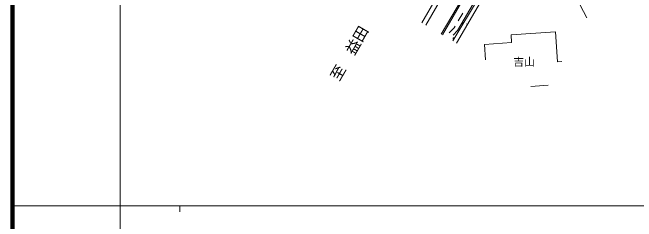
# Model space of a CAD drawing. Units: millimetres, scale not verified. Extents: x 40000 to 680000, y 20000 to 380000.
# Drawn here: x 40000 to 144354, y 202409 to 237311 of the extents above; entities that cross this region are included whole.
import ezdxf
from ezdxf.enums import TextEntityAlignment as Align

# ---------------------------------------------------------------- set-up
doc = ezdxf.new("R2010")
doc.units = ezdxf.units.MM
doc.header["$LTSCALE"] = 1000
for name, color, linetype, lineweight in [('M-BGD', 7, 'Continuous', 13), ('M-TTL', 2, 'Continuous', 140), ('M-TTL-BAND', 7, 'Continuous', 13)]:
    doc.layers.add(name, color=color, linetype=linetype, lineweight=lineweight)
doc.layers.add('M-BMK-HTXT', color=7, linetype='Continuous')
doc.styles.add('ＭＳ ゴシック', font='')
doc.styles.get('ＭＳ ゴシック').set_extended_font_data('MS Gothic')

msp = doc.modelspace()

# ---------------------------------------------------------------- linework, layer by layer
at = {"layer": 'M-BGD'}
for p, q in [((108447, 235578), (129958, 272621)), ((109096, 235201), (130834, 272637)), ((111906, 233569), (126358, 258456)), ((111710, 233683), (124212, 255143)), ((126004, 254112), (114424, 234320)), ((121898, 246464), (113650, 232556)), ((122134, 245701), (114261, 232202)), ((131182, 245709), (136039, 236439)), ((115282, 237213), (114525, 235918)), ((114020, 235055), (113845, 234756)), ((116088, 235335), (115916, 235436)), ((113845, 234756), (113050, 233920)), ((114424, 234320), (113687, 233545)), ((130814, 234084), (123388, 233593)), ((130814, 234084), (131144, 229095)), ((123388, 233593), (123475, 232279)), ((123475, 232279), (118914, 231977)), ((118914, 231977), (119085, 229400)), ((131856, 229142), (131144, 229095)), ((126704, 224976), (129577, 225166))]:
    msp.add_line(p, q, dxfattribs=at)
for centre, radius, start, end in [((149869, 258038), 26500, 84.91462, 84.91462), ((115361, 235527), 156, 43.07012, 255.59052), ((113831, 232947), 156, 43.07012, 255.59052)]:
    msp.add_arc(centre, radius, start, end, dxfattribs=at)
at = {"layer": 'M-TTL'}
msp.add_line((40000, 380000), (40000, 20000), dxfattribs=at)
at = {"layer": 'M-TTL-BAND'}
for p, q in [((58000, 370000), (58000, 20000)), ((40000, 205000), (579000, 205000)), ((68000, 205000), (68000, 204000))]:
    msp.add_line(p, q, dxfattribs=at)

# ---------------------------------------------------------------- texts
at = {"layer": 'M-BGD', "style": 'ＭＳ ゴシック'}
msp.add_text('吉山', height=1320, dxfattribs=at).set_placement((125553, 229062), align=Align.MIDDLE_CENTER)
at = {"layer": 'M-BMK-HTXT', "style": 'ＭＳ ゴシック'}
msp.add_text('至\u3000益田', height=1833, rotation=59.857, dxfattribs=at).set_placement((96320, 230498), align=Align.MIDDLE_CENTER)

doc.saveas('drawing.dxf')
